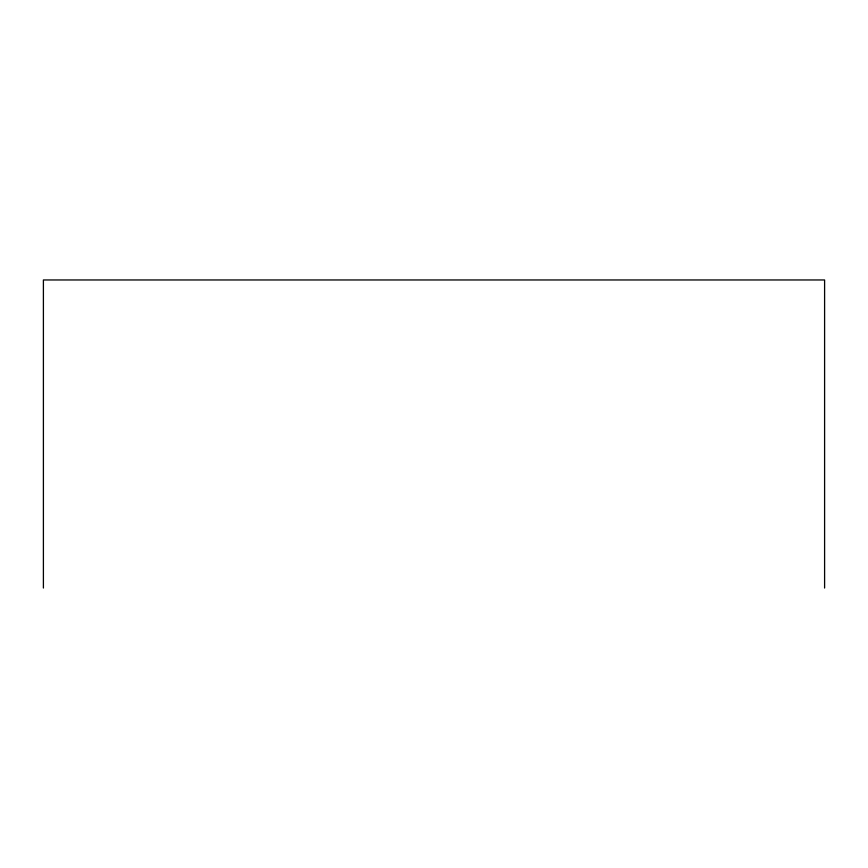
<?xml version="1.0" encoding="UTF-8"?>
<svg xmlns="http://www.w3.org/2000/svg" width="868" height="868" viewBox="0 0 868 868"><rect width="100%" height="100%" fill="white"/><g stroke="black" fill="none" stroke-linecap="round" stroke-linejoin="round"><path stroke-width="1.3" d="M824.6 588.037L824.6 279.963L43.4 279.963L43.4 588.037"/></g></svg>
